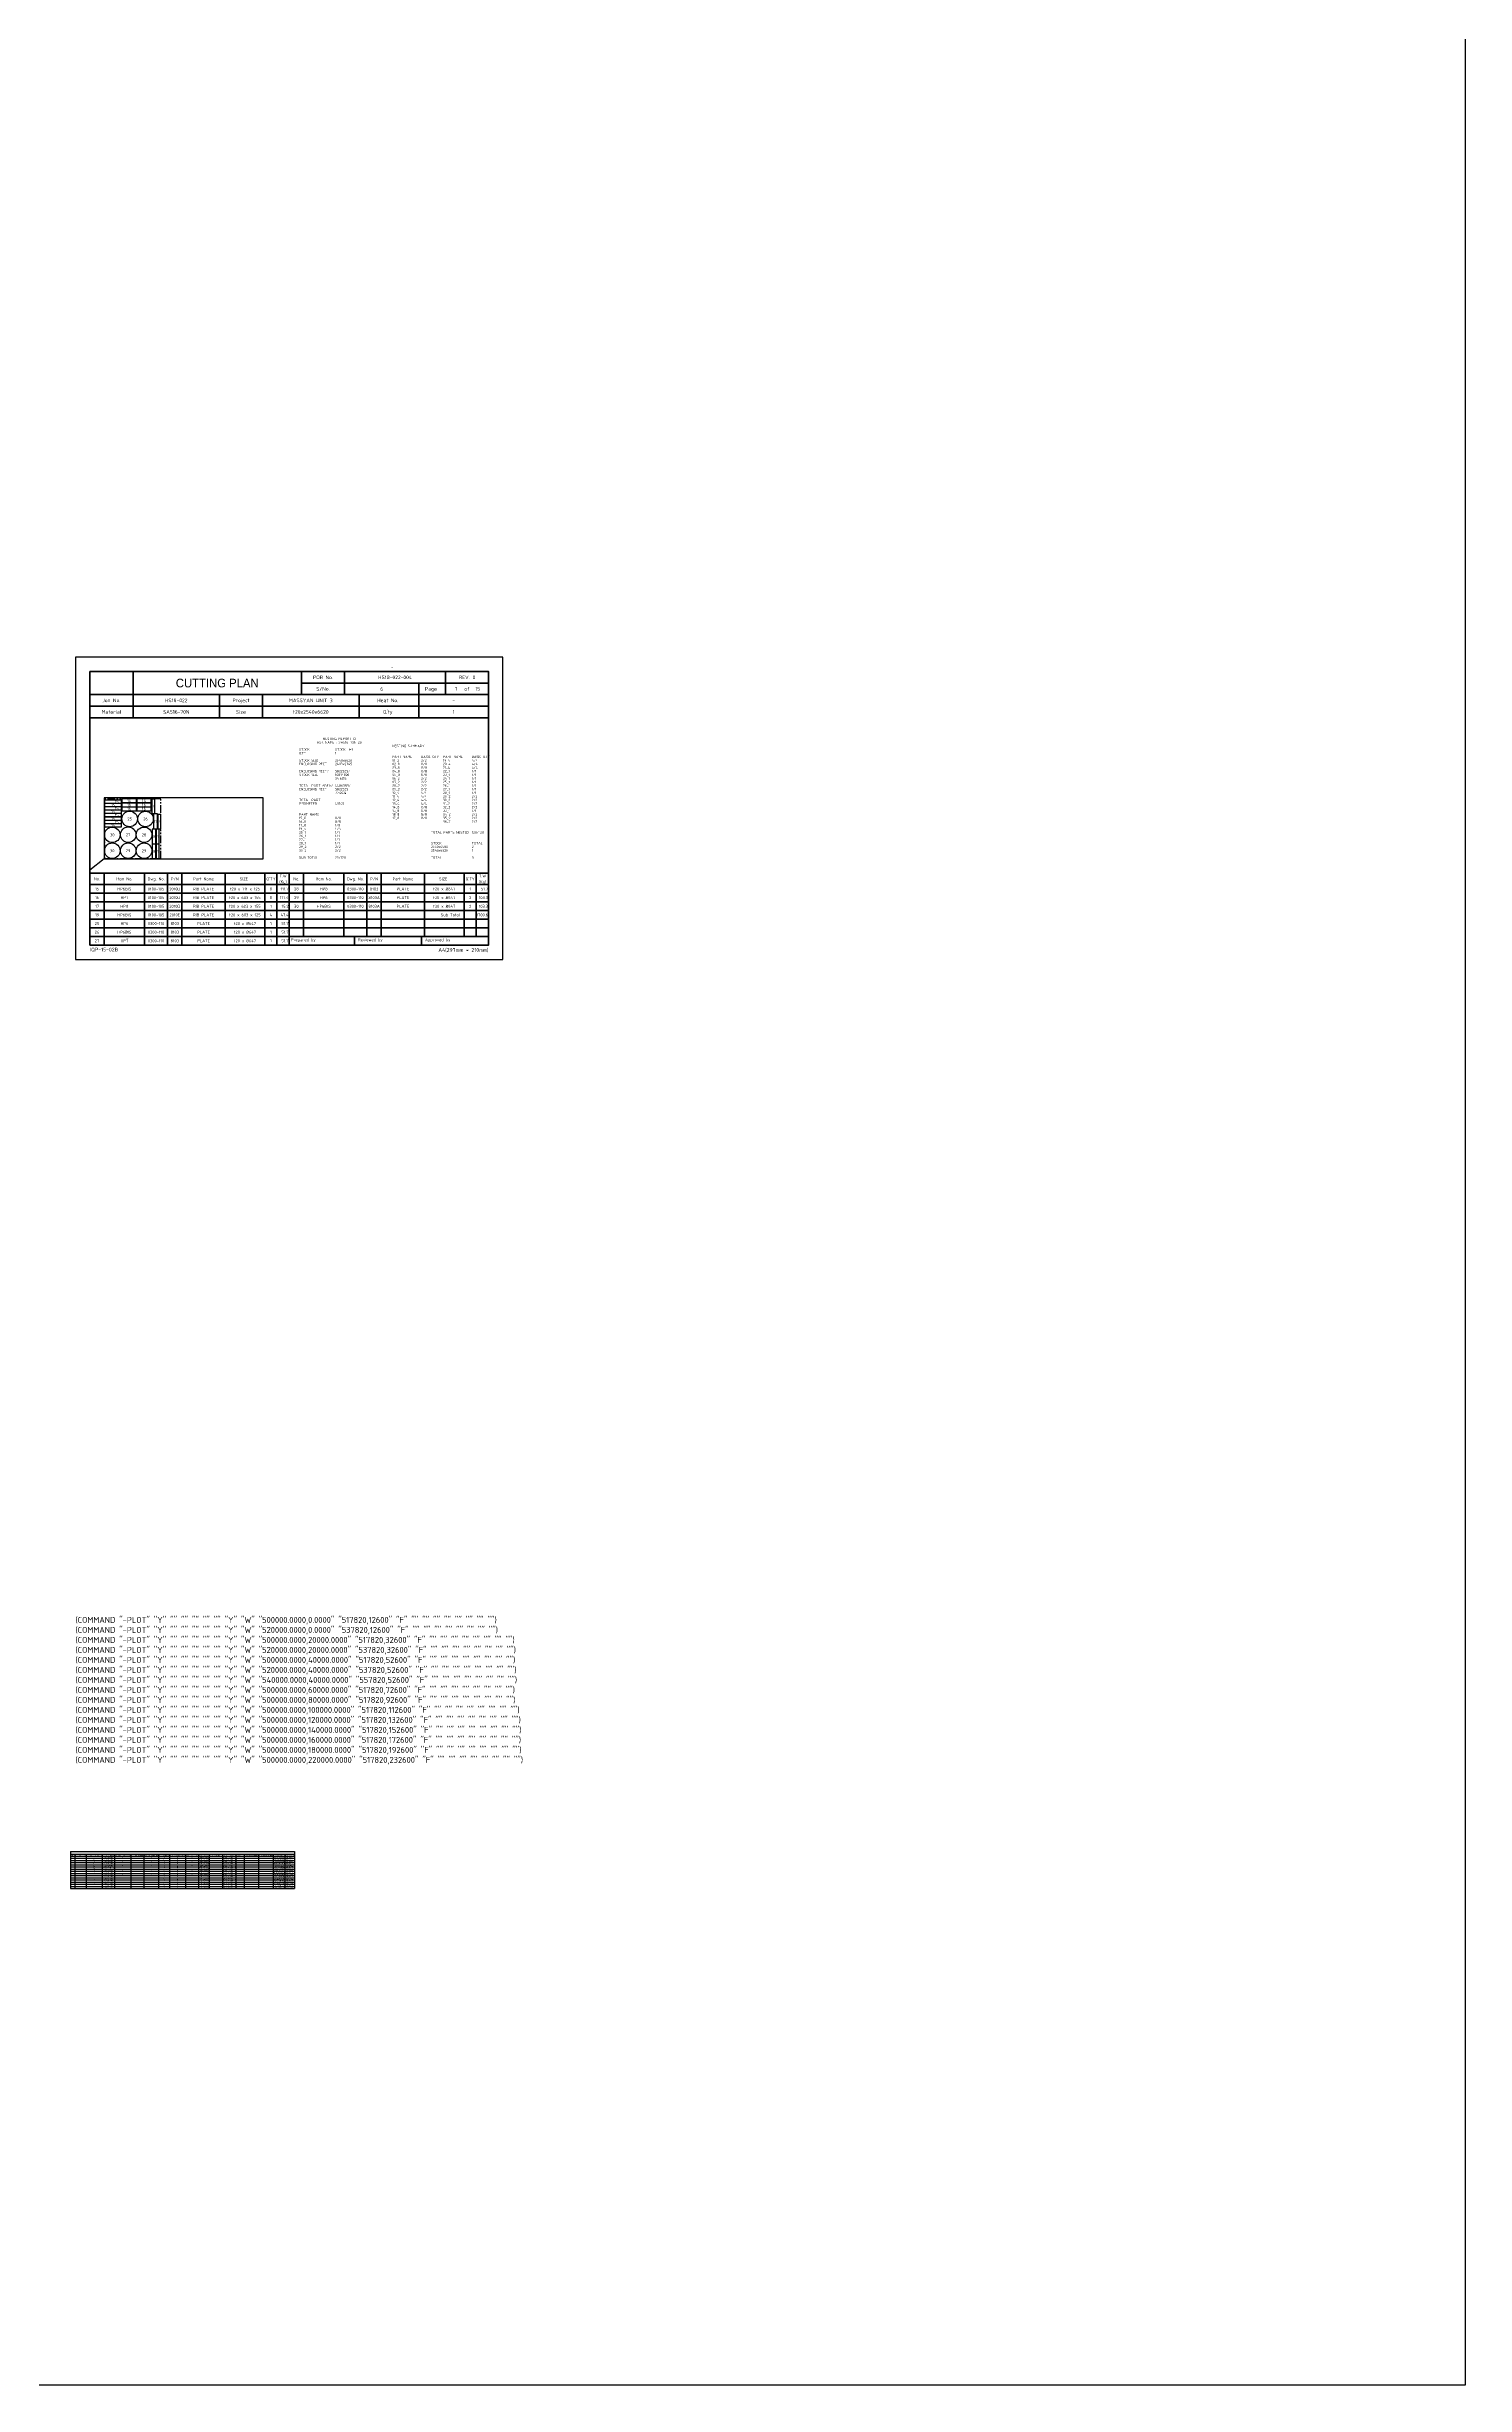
# Model space of a CAD drawing. Header units: millimetres. Extents: x -47360 to 661737, y -45870 to 354580.
# Drawn here: x 538804 to 597934, y -19423 to 78043 of the extents above; entities that cross this region are included whole.
import ezdxf
from ezdxf.enums import TextEntityAlignment as Align

# ---------------------------------------------------------------- set-up
doc = ezdxf.new("R2010")
doc.units = ezdxf.units.MM
doc.header["$LTSCALE"] = 10
doc.linetypes.add('PHANTOM', pattern=[63.5, 31.75, -6.35, 6.35, -6.35, 6.35, -6.35])
for name, color, linetype in [('$ENCL_RECT_RESERVED_LAYER$', 4, 'PHANTOM'), ('15_8  020x711x125', 7, 'Continuous'), ('16_8  020x603x155', 7, 'Continuous'), ('17_8  020x623x155', 7, 'Continuous'), ('19_4  020x603x125', 7, 'Continuous'), ('25_1  020xØ647', 7, 'Continuous'), ('26_1  020xØ647', 7, 'Continuous'), ('27_1  020xØ647', 7, 'Continuous'), ('28_1  020xØ647', 7, 'Continuous'), ('29_2  020xØ647', 7, 'Continuous'), ('30_2  020xØ647', 7, 'Continuous'), ('PART-LABEL', 6, 'Continuous'), ('STOCK', 3, 'Continuous'), ('SUMMARY', 4, 'Continuous'), ('T', 2, 'Continuous')]:
    doc.layers.add(name, color=color, linetype=linetype)
doc.layers.add('PAGE', color=9, linetype='Continuous', plot=False)
doc.layers.add('TITLE', color=15, linetype='Continuous', lineweight=40)
doc.styles.get("Standard").update_dxf_attribs({"font": 'isocp2.shx', "bigfont": 'whgtxt.shx'})

# ---------------------------------------------------------------- blocks, each defined once
blk = doc.blocks.new('CP00')
at = {"layer": 'PAGE'}
blk.add_line((20, 70), (10, 62), dxfattribs=at)
blk.add_lwpolyline([(0, 0), (297, 0), (297, 210), (0, 210)], close=True, dxfattribs=at)
at = {"layer": 'TITLE'}
for p, q in [((40, 184), (40, 200)), ((157, 184), (157, 200)), ((10, 184), (287, 184)), ((10, 168), (287, 168)), ((10, 60), (287, 60)), ((148.5, 16), (287, 16))]:
    blk.add_line(p, q, dxfattribs=at)
at = {"layer": 'TITLE', "color": 8}
for p, q in [((187, 184), (187, 200)), ((40, 168), (40, 184)), ((130, 168), (130, 184)), ((238.5, 168), (238.5, 184)), ((257, 184), (257, 192)), ((10, 176), (287, 176)), ((10, 52), (287, 52)), ((20, 10), (20, 60)), ((48, 10), (48, 60)), ((64, 10), (64, 60)), ((74, 10), (74, 60)), ((104, 10), (104, 60)), ((131.5, 10), (131.5, 60)), ((140, 10), (140, 60)), ((158.5, 16), (158.5, 60)), ((186.5, 16), (186.5, 60)), ((202.5, 16), (202.5, 60)), ((212.5, 16), (212.5, 60)), ((242.5, 16), (242.5, 60)), ((270, 16), (270, 60)), ((278.5, 16), (278.5, 60)), ((10, 46), (287, 46)), ((10, 40), (287, 40)), ((10, 34), (287, 34)), ((10, 28), (287, 28)), ((10, 22), (287, 22)), ((10, 16), (148.5, 16)), ((193.8, 16), (193.8, 10)), ((240.4, 16), (240.4, 10))]:
    blk.add_line(p, q, dxfattribs=at)
at = {"layer": 'TITLE', "color": 9}
for p, q in [((257, 192), (257, 200)), ((100, 168), (100, 184)), ((157, 192), (287, 192)), ((197, 168), (197, 184)), ((238.5, 184), (238.5, 192)), ((148.5, 10), (148.5, 60))]:
    blk.add_line(p, q, dxfattribs=at)
at = {"layer": 'TITLE', "color": 15}
blk.add_lwpolyline([(10, 10), (287, 10), (287, 200), (10, 200)], close=True, dxfattribs=at)
at = {"layer": 'PAGE', "color": 2}
blk.add_attdef('ATT_NESTINGPLANNO', text='', height=2.5, dxfattribs=at).set_placement((220, 203), align=Align.MIDDLE_CENTER)
for tag, p in [('ATT_OWNERITEMNO', (35, 7.1)), ('ATT_PARTNAME', (35, 2.1))]:
    blk.add_attdef(tag, text='', height=2.5, dxfattribs=at).set_placement(p, align=Align.MIDDLE_LEFT)
at = {"layer": 'TITLE', "color": 2}
for s, height, p in [('POR No.', 2.5, (172, 196)), ('Jon No.', 2.5, (25, 180)), ('Project', 2.5, (115, 180)), ('S/No.', 2.5, (172, 188)), ('Heat No.', 2.5, (217, 180)), ('Page', 2.5, (247, 188)), ('-', 2.5, (262.7, 180)), ('of', 2.5, (272, 188)), ('Material', 2.5, (25, 172)), ('Size', 2.5, (115, 172)), ("Q'ty", 2.5, (217, 172)), ('No.', 2, (15, 56)), ('Item No.', 2, (34, 56)), ('Dwg. No.', 2, (56, 56)), ('P/N', 2, (69, 56)), ('Part Name', 2, (89, 56)), ('SIZE', 2, (117, 56)), ("Q'TY", 2, (135.8, 56)), ('(Kg)', 2, (144.2, 54)), ('T.W', 2, (144.2, 58)), ('No.', 2, (153.5, 56)), ('Item No.', 2, (172.5, 56)), ('Dwg. No.', 2, (194.5, 56)), ('P/N', 2, (207.5, 56)), ('Part Name', 2, (227.5, 56)), ('SIZE', 2, (255.5, 56)), ("Q'TY", 2, (274.2, 56)), ('(Kg)', 2, (282.8, 54)), ('T.W', 2, (282.8, 58))]:
    blk.add_text(s, height=height, dxfattribs=at).set_placement(p, align=Align.MIDDLE_CENTER)
blk.add_text('REV.', height=2.5, dxfattribs=at).set_placement((274, 196), align=Align.MIDDLE_RIGHT)
blk.add_text('0', height=2.5, dxfattribs=at).set_placement((276, 196), align=Align.MIDDLE_LEFT)
for s, height, p in [('IQP-15-02B', 2.59, (10, 5.6)), ('Prepared by', 2, (149.7, 12.7)), ('Reviewed by', 2, (196.3, 12.7)), ('Approved by', 2, (242.9, 12.7))]:
    blk.add_text(s, height=height, dxfattribs=at).set_placement(p)
blk.add_text('A4(297mm * 210mm)', height=2.594, dxfattribs=at).set_placement((287, 5.3), align=Align.RIGHT)
at = {"layer": 'TITLE', "color": 3, "insert": (98.5, 192), "char_height": 6, "width": 59.896, "attachment_point": 5}
blk.add_mtext('{\\fHYHeadLine-Medium|b0|i0|c129|p18;CUTTING PLAN}', dxfattribs=at)
at = {"layer": 'TITLE', "color": 2}
for tag, height, p in [('ATT_PORNO', 2.5, (222, 196)), ('ATT_WONO', 2.5, (70, 180)), ('ATT_PROJECT', 2.5, (163.5, 180)), ('ATT_CUTTINGPLANNO', 2.5, (212.7, 188)), ('ATT_PAGENO', 2.5, (264.5, 188)), ('ATT_PAGESUBTOTAL', 2.5, (279.5, 188)), ('ATT_PORWEIGHT', 2, (278.5, 89)), ('ATT_NETWEIGHT', 2, (278.5, 83)), ('ATT_SCRAPWEIGHT', 2, (278.5, 71)), ('ATT_SAVEWEIGHT', 2, (278.5, 77)), ('ATT_CUTTING', 2, (278.5, 65))]:
    blk.add_attdef(tag, text='', height=height, dxfattribs=at).set_placement(p, align=Align.MIDDLE_CENTER)
at = {"layer": 'TITLE', "color": 3}
for tag, p in [('ATT_MATERIAL', (70, 172)), ('ATT_SIZE', (163.5, 172)), ('ATT_QTY', (262.7, 172))]:
    blk.add_attdef(tag, text='', height=2.5, dxfattribs=at).set_placement(p, align=Align.MIDDLE_CENTER)
blk = doc.blocks.new('*T417')
at = {"layer": 'T', "color": 0, "linetype": 'ByBlock', "lineweight": -2, "transparency": 16777216}
for p, q in [((0, 0), (9340.875, 0)), ((0, 0), (0, -1550)), ((9340.875, 0), (9340.875, -1550)), ((0, -110), (9340.875, -110)), ((0, -200), (9340.875, -200)), ((0, -290), (9340.875, -290)), ((0, -380), (9340.875, -380)), ((0, -470), (9340.875, -470)), ((0, -560), (9340.875, -560)), ((0, -650), (9340.875, -650)), ((0, -740), (9340.875, -740)), ((0, -830), (9340.875, -830)), ((0, -920), (9340.875, -920)), ((191.25, -110), (191.25, -1550)), ((653.25, -110), (653.25, -1550)), ((1331.25, -110), (1331.25, -1550)), ((1838.25, -110), (1838.25, -1550)), ((2516.25, -110), (2516.25, -1550)), ((3059.25, -110), (3059.25, -1550)), ((3678.75, -110), (3678.75, -1550)), ((4131.75, -110), (4131.75, -1550)), ((4800.75, -110), (4800.75, -1550)), ((5334.75, -110), (5334.75, -1550)), ((5792.25, -110), (5792.25, -1550)), ((6339.75, -110), (6339.75, -1550)), ((6895.875, -110), (6895.875, -1550)), ((7249.875, -110), (7249.875, -1550)), ((7837.875, -110), (7837.875, -1550)), ((8457.375, -110), (8457.375, -1550)), ((8946.375, -110), (8946.375, -1550)), ((0, -1010), (9340.875, -1010)), ((0, -1100), (9340.875, -1100)), ((0, -1190), (9340.875, -1190)), ((0, -1280), (9340.875, -1280)), ((0, -1370), (9340.875, -1370)), ((0, -1460), (9340.875, -1460)), ((0, -1550), (9340.875, -1550))]:
    blk.add_line(p, q, dxfattribs=at)
at = {"layer": 'T', "color": 0, "transparency": 16777216, "char_height": 45}
for s, insert, width, attachment_point in [('계수', (95.625, -155), 161.25, 5), ('1', (95.625, -215), 161.25, 2), ('1', (95.625, -305), 161.25, 2), ('1', (95.625, -395), 161.25, 2), ('1', (95.625, -485), 161.25, 2), ('1', (95.625, -575), 161.25, 2), ('1', (95.625, -665), 161.25, 2), ('1', (95.625, -755), 161.25, 2), ('1', (95.625, -845), 161.25, 2), ('1', (95.625, -935), 161.25, 2), ('ATT_CUTTING', (422.25, -155), 432, 5), ('ATT_CUTTINGPLANNO', (992.25, -155), 648, 5), ('14', (992.25, -665), 648, 2), ('13', (992.25, -575), 648, 2), ('10', (992.25, -305), 648, 2), ('12', (992.25, -485), 648, 2), ('11', (992.25, -395), 648, 2), ('4', (992.25, -935), 648, 2), ('3', (992.25, -845), 648, 2), ('2', (992.25, -755), 648, 2), ('1', (992.25, -215), 648, 2), ('ATT_MATERIAL', (1584.75, -155), 477, 5), ('SA516-70N (P)', (1584.75, -665), 477, 2), ('SA516-70N', (1584.75, -215), 477, 2), ('SA516-70N', (1584.75, -305), 477, 2), ('SA516-70N', (1584.75, -395), 477, 2), ('SA516-70N', (1584.75, -485), 477, 2), ('SA516-70N', (1584.75, -575), 477, 2), ('SA516-70N', (1584.75, -755), 477, 2), ('SA516-70N', (1584.75, -845), 477, 2), ('SA516-70N', (1584.75, -935), 477, 2), ('ATT_NESTINGPLANNO', (2177.25, -155), 648, 5), ('-', (2177.25, -215), 648, 2), ('-', (2177.25, -305), 648, 2), ('-', (2177.25, -395), 648, 2), ('-', (2177.25, -485), 648, 2), ('-', (2177.25, -575), 648, 2), ('-', (2177.25, -665), 648, 2), ('-', (2177.25, -755), 648, 2), ('-', (2177.25, -845), 648, 2), ('-', (2177.25, -935), 648, 2), ('ATT_NETWEIGHT', (2787.75, -155), 513, 5), ('ATT_OWNERITEMNO', (3369, -155), 589.5, 5), ('-', (3369, -215), 589.5, 2), ('-', (3369, -305), 589.5, 2), ('-', (3369, -395), 589.5, 2), ('-', (3369, -485), 589.5, 2), ('-', (3369, -575), 589.5, 2), ('-', (3369, -665), 589.5, 2), ('-', (3369, -755), 589.5, 2), ('-', (3369, -845), 589.5, 2), ('-', (3369, -935), 589.5, 2), ('ATT_PAGENO', (3905.25, -155), 423, 5), ('14', (3905.25, -575), 423, 2), ('15', (3905.25, -665), 423, 2), ('13', (3905.25, -485), 423, 2), ('12', (3905.25, -395), 423, 2), ('11', (3905.25, -305), 423, 2), ('4', (3905.25, -935), 423, 2), ('3', (3905.25, -845), 423, 2), ('2', (3905.25, -755), 423, 2), ('1', (3905.25, -215), 423, 2), ('ATT_PAGESUBTOTAL', (4466.25, -155), 639, 5), ('15', (4466.25, -215), 639, 2), ('15', (4466.25, -305), 639, 2), ('15', (4466.25, -395), 639, 2), ('15', (4466.25, -485), 639, 2), ('15', (4466.25, -575), 639, 2), ('15', (4466.25, -665), 639, 2), ('15', (4466.25, -755), 639, 2), ('15', (4466.25, -845), 639, 2), ('15', (4466.25, -935), 639, 2), ('ATT_PARTNAME', (5067.75, -155), 504, 5), ('-', (5067.75, -215), 504, 2), ('-', (5067.75, -305), 504, 2), ('-', (5067.75, -395), 504, 2), ('-', (5067.75, -485), 504, 2), ('-', (5067.75, -575), 504, 2), ('-', (5067.75, -665), 504, 2), ('-', (5067.75, -755), 504, 2), ('-', (5067.75, -845), 504, 2), ('-', (5067.75, -935), 504, 2), ('HS18-022-004', (5563.5, -215), 427.5, 2), ('HS18-022-004', (5563.5, -305), 427.5, 2), ('HS18-022-004', (5563.5, -395), 427.5, 2), ('HS18-022-004', (5563.5, -485), 427.5, 2), ('HS18-022-004', (5563.5, -575), 427.5, 2), ('HS18-022-004', (5563.5, -665), 427.5, 2), ('HS18-022-004', (5563.5, -755), 427.5, 2), ('HS18-022-004', (5563.5, -845), 427.5, 2), ('HS18-022-004', (5563.5, -935), 427.5, 2), ('ATT_PORNO', (5563.5, -155), 427.5, 5), ('ATT_PORWEIGHT', (6066, -155), 517.5, 5), ('MASSYAN UNIT 3', (6617.8125, -215), 526.125, 2), ('MASSYAN UNIT 3', (6617.8125, -305), 526.125, 2), ('MASSYAN UNIT 3', (6617.8125, -395), 526.125, 2), ('MASSYAN UNIT 3', (6617.8125, -485), 526.125, 2), ('MASSYAN UNIT 3', (6617.8125, -575), 526.125, 2), ('MASSYAN UNIT 3', (6617.8125, -665), 526.125, 2), ('MASSYAN UNIT 3', (6617.8125, -755), 526.125, 2), ('MASSYAN UNIT 3', (6617.8125, -845), 526.125, 2), ('MASSYAN UNIT 3', (6617.8125, -935), 526.125, 2), ('ATT_PROJECT', (6617.8125, -155), 526.125, 5), ('ATT_QTY', (7072.875, -155), 324, 5), ('1', (7072.875, -215), 324, 2), ('1', (7072.875, -305), 324, 2), ('1', (7072.875, -395), 324, 2), ('1', (7072.875, -485), 324, 2), ('1', (7072.875, -575), 324, 2), ('1', (7072.875, -665), 324, 2), ('1', (7072.875, -755), 324, 2), ('1', (7072.875, -845), 324, 2), ('1', (7072.875, -935), 324, 2), ('ATT_SAVEWEIGHT', (7543.875, -155), 558, 5), ('ATT_SCRAPWEIGHT', (8147.625, -155), 589.5, 5), ('t40x2480x3650', (8701.875, -305), 459, 2), ('t20x2870x6435', (8701.875, -665), 459, 2), ('t45x2370x5300', (8701.875, -395), 459, 2), ('t12x2020x8940', (8701.875, -845), 459, 2), ('t50x1500x3600', (8701.875, -485), 459, 2), ('t12x2050x5200', (8701.875, -935), 459, 2), ('t55x440x2500', (8701.875, -575), 459, 2), ('t6x1940x6700', (8701.875, -215), 459, 2), ('t6x2210x4900', (8701.875, -755), 459, 2), ('ATT_SIZE', (8701.875, -155), 459, 5), ('ATT_WONO', (9143.625, -155), 364.5, 5), ('HS18-022', (9143.625, -215), 364.5, 2), ('HS18-022', (9143.625, -305), 364.5, 2), ('HS18-022', (9143.625, -395), 364.5, 2), ('HS18-022', (9143.625, -485), 364.5, 2), ('HS18-022', (9143.625, -575), 364.5, 2), ('HS18-022', (9143.625, -665), 364.5, 2), ('HS18-022', (9143.625, -755), 364.5, 2), ('HS18-022', (9143.625, -845), 364.5, 2), ('HS18-022', (9143.625, -935), 364.5, 2), ('1', (95.625, -1025), 161.25, 2), ('1', (95.625, -1115), 161.25, 2), ('1', (95.625, -1205), 161.25, 2), ('1', (95.625, -1295), 161.25, 2), ('1', (95.625, -1385), 161.25, 2), ('1', (95.625, -1475), 161.25, 2), ('7', (992.25, -1295), 648, 2), ('9', (992.25, -1475), 648, 2), ('5', (992.25, -1025), 648, 2), ('5', (992.25, -1115), 648, 2), ('8', (992.25, -1385), 648, 2), ('6', (992.25, -1205), 648, 2), ('SA516-70N', (1584.75, -1025), 477, 2), ('SA516-70N', (1584.75, -1115), 477, 2), ('SA516-70N', (1584.75, -1205), 477, 2), ('SA516-70N', (1584.75, -1295), 477, 2), ('SA516-70N', (1584.75, -1385), 477, 2), ('SA516-70N', (1584.75, -1475), 477, 2), ('-', (2177.25, -1025), 648, 2), ('-', (2177.25, -1115), 648, 2), ('-', (2177.25, -1205), 648, 2), ('-', (2177.25, -1295), 648, 2), ('-', (2177.25, -1385), 648, 2), ('-', (2177.25, -1475), 648, 2), ('-', (3369, -1025), 589.5, 2), ('-', (3369, -1115), 589.5, 2), ('-', (3369, -1205), 589.5, 2), ('-', (3369, -1295), 589.5, 2), ('-', (3369, -1385), 589.5, 2), ('-', (3369, -1475), 589.5, 2), ('10', (3905.25, -1475), 423, 2), ('7', (3905.25, -1205), 423, 2), ('9', (3905.25, -1385), 423, 2), ('5', (3905.25, -1025), 423, 2), ('8', (3905.25, -1295), 423, 2), ('6', (3905.25, -1115), 423, 2), ('15', (4466.25, -1025), 639, 2), ('15', (4466.25, -1115), 639, 2), ('15', (4466.25, -1205), 639, 2), ('15', (4466.25, -1295), 639, 2), ('15', (4466.25, -1385), 639, 2), ('15', (4466.25, -1475), 639, 2), ('-', (5067.75, -1025), 504, 2), ('-', (5067.75, -1115), 504, 2), ('-', (5067.75, -1205), 504, 2), ('-', (5067.75, -1295), 504, 2), ('-', (5067.75, -1385), 504, 2), ('-', (5067.75, -1475), 504, 2), ('HS18-022-004', (5563.5, -1025), 427.5, 2), ('HS18-022-004', (5563.5, -1115), 427.5, 2), ('HS18-022-004', (5563.5, -1205), 427.5, 2), ('HS18-022-004', (5563.5, -1295), 427.5, 2), ('HS18-022-004', (5563.5, -1385), 427.5, 2), ('HS18-022-004', (5563.5, -1475), 427.5, 2), ('MASSYAN UNIT 3', (6617.8125, -1025), 526.125, 2), ('MASSYAN UNIT 3', (6617.8125, -1115), 526.125, 2), ('MASSYAN UNIT 3', (6617.8125, -1205), 526.125, 2), ('MASSYAN UNIT 3', (6617.8125, -1295), 526.125, 2), ('MASSYAN UNIT 3', (6617.8125, -1385), 526.125, 2), ('MASSYAN UNIT 3', (6617.8125, -1475), 526.125, 2), ('1', (7072.875, -1025), 324, 2), ('1', (7072.875, -1115), 324, 2), ('1', (7072.875, -1205), 324, 2), ('1', (7072.875, -1295), 324, 2), ('1', (7072.875, -1385), 324, 2), ('1', (7072.875, -1475), 324, 2), ('t20x2550x6580', (8701.875, -1025), 459, 2), ('t20x2550x6580', (8701.875, -1115), 459, 2), ('t20x2540x6620', (8701.875, -1205), 459, 2), ('t25x2200x4360', (8701.875, -1295), 459, 2), ('t30x2790x6720', (8701.875, -1385), 459, 2), ('t35x1990x5800', (8701.875, -1475), 459, 2), ('HS18-022', (9143.625, -1025), 364.5, 2), ('HS18-022', (9143.625, -1115), 364.5, 2), ('HS18-022', (9143.625, -1205), 364.5, 2), ('HS18-022', (9143.625, -1295), 364.5, 2), ('HS18-022', (9143.625, -1385), 364.5, 2), ('HS18-022', (9143.625, -1475), 364.5, 2)]:
    blk.add_mtext(s, dxfattribs=dict(at, insert=insert, width=width, attachment_point=attachment_point))

msp = doc.modelspace()

# ---------------------------------------------------------------- linework, layer by layer
at = {"layer": '$ENCL_RECT_RESERVED_LAYER$'}
msp.add_lwpolyline([(541210, 44210), (543555, 44210), (543555, 46693.25), (541210, 46693.25)], close=True, dxfattribs=at)
at = {"layer": '15_8  020x711x125'}
for p, q in [((541921, 46639), (541210, 46639)), ((541210, 46639), (541210, 46514)), ((541210, 46514), (541921, 46514)), ((541921, 46499), (541210, 46499)), ((541210, 46499), (541210, 46374)), ((541210, 46374), (541921, 46374)), ((541921, 46359), (541210, 46359)), ((541210, 46359), (541210, 46234)), ((541210, 46234), (541921, 46234)), ((541921, 46219), (541210, 46219)), ((541210, 46219), (541210, 46094)), ((541210, 46094), (541921, 46094)), ((541921, 46079), (541210, 46079)), ((541210, 46079), (541210, 45954)), ((541210, 45954), (541921, 45954)), ((541921, 45939), (541210, 45939)), ((541210, 45939), (541210, 45814)), ((541210, 45814), (541921, 45814)), ((541921, 46514), (541921, 46639)), ((541921, 46374), (541921, 46499)), ((541921, 46234), (541921, 46359)), ((541921, 46094), (541921, 46219)), ((541921, 45954), (541921, 46079)), ((541921, 45814), (541921, 45939)), ((541921, 45799), (541210, 45799)), ((541210, 45799), (541210, 45674)), ((541210, 45674), (541921, 45674)), ((541921, 45659), (541210, 45659)), ((541210, 45659), (541210, 45534)), ((541210, 45534), (541921, 45534)), ((541921, 45674), (541921, 45799)), ((541921, 45534), (541921, 45659))]:
    msp.add_line(p, q, dxfattribs=at)
at = {"layer": '16_8  020x603x155'}
for p, q in [((542539, 46693.25), (541936, 46693.25)), ((541936, 46693.25), (541936, 46538.25)), ((541936, 46538.25), (542539, 46538.25)), ((542539, 46523.25), (541936, 46523.25)), ((541936, 46523.25), (541936, 46368.25)), ((541936, 46368.25), (542539, 46368.25)), ((542539, 46353.25), (541936, 46353.25)), ((541936, 46353.25), (541936, 46198.25)), ((541936, 46198.25), (542539, 46198.25)), ((542539, 46538.25), (542539, 46693.25)), ((542539, 46368.25), (542539, 46523.25)), ((542539, 46198.25), (542539, 46353.25)), ((543157, 46693.25), (542554, 46693.25)), ((542554, 46693.25), (542554, 46538.25)), ((542554, 46538.25), (543157, 46538.25)), ((543157, 46523.25), (542554, 46523.25)), ((542554, 46523.25), (542554, 46368.25)), ((542554, 46368.25), (543157, 46368.25)), ((543157, 46353.25), (542554, 46353.25)), ((542554, 46353.25), (542554, 46198.25)), ((542554, 46198.25), (543157, 46198.25)), ((543157, 46538.25), (543157, 46693.25)), ((543157, 46368.25), (543157, 46523.25)), ((543157, 46198.25), (543157, 46353.25)), ((543353.43, 45431), (543198.43, 45431)), ((543198.43, 45431), (543198.43, 44828)), ((543353.43, 44828), (543353.43, 45431)), ((543198.43, 44828), (543353.43, 44828)), ((543353.43, 44813), (543198.43, 44813)), ((543198.43, 44813), (543198.43, 44210)), ((543198.43, 44210), (543353.43, 44210)), ((543353.43, 44210), (543353.43, 44813))]:
    msp.add_line(p, q, dxfattribs=at)
at = {"layer": '17_8  020x623x155'}
for p, q in [((543415, 46069), (543260, 46069)), ((543260, 46069), (543260, 45446)), ((543415, 45446), (543415, 46069)), ((543260, 45446), (543415, 45446))]:
    msp.add_line(p, q, dxfattribs=at)
at = {"layer": '19_4  020x603x125'}
for p, q in [((543302.03, 46687), (543177.03, 46687)), ((543177.03, 46687), (543177.03, 46084)), ((543177.03, 46084), (543302.03, 46084)), ((543302.03, 46084), (543302.03, 46687)), ((543555, 46049), (543430, 46049)), ((543430, 46049), (543430, 45446)), ((543555, 45446), (543555, 46049)), ((543493.43, 45431), (543368.43, 45431)), ((543368.43, 45431), (543368.43, 44828)), ((543430, 45446), (543555, 45446)), ((543493.43, 44828), (543493.43, 45431)), ((543368.43, 44828), (543493.43, 44828)), ((543493.43, 44813), (543368.43, 44813)), ((543368.43, 44813), (543368.43, 44210)), ((543368.43, 44210), (543493.43, 44210)), ((543493.43, 44210), (543493.43, 44813))]:
    msp.add_line(p, q, dxfattribs=at)
at = {"layer": '25_1  020xØ647'}
msp.add_circle((542259.5, 45859.75), 323.5, dxfattribs=at)
at = {"layer": '26_1  020xØ647'}
msp.add_circle((542921.5, 45857.32), 323.5, dxfattribs=at)
at = {"layer": '27_1  020xØ647'}
msp.add_circle((542197.93, 45200.36), 323.5, dxfattribs=at)
at = {"layer": '28_1  020xØ647'}
msp.add_circle((542859.93, 45197.93), 323.5, dxfattribs=at)
at = {"layer": '29_2  020xØ647'}
for centre in [(542197.93, 44535.93), (542859.93, 44533.5)]:
    msp.add_circle(centre, 323.5, dxfattribs=at)
at = {"layer": '30_2  020xØ647'}
for centre in [(541533.5, 44533.5), (541535.93, 45195.5)]:
    msp.add_circle(centre, 323.5, dxfattribs=at)
at = {"layer": 'STOCK'}
msp.add_lwpolyline([(541200, 44200), (547820, 44200), (547820, 46740), (541200, 46740)], close=True, dxfattribs=at)
at = {"layer": 'T'}
msp.add_lwpolyline([(475137.49, 263947.79), (597933.7, 263947.79), (597933.7, -19423.43), (475137.49, -19423.43)], close=True, dxfattribs=at)

# ---------------------------------------------------------------- block references
ref = msp.add_blockref('CP00', (540000, 40000), dxfattribs=dict(xscale=60, yscale=60, zscale=60))
ref.add_attrib('ATT_WONO', 'HS18-022', dxfattribs={"layer": 'TITLE', "color": 2, "height": 150}).set_placement((544200, 50800), align=Align.MIDDLE_CENTER)
ref.add_attrib('ATT_PROJECT', 'MASSYAN UNIT 3', dxfattribs={"layer": 'TITLE', "color": 2, "height": 150}).set_placement((549810, 50800), align=Align.MIDDLE_CENTER)
ref.add_attrib('ATT_PORNO', 'HS18-022-004', dxfattribs={"layer": 'TITLE', "color": 2, "height": 150}).set_placement((553320, 51760), align=Align.MIDDLE_CENTER)
ref.add_attrib('ATT_OWNERITEMNO', '-', dxfattribs={"layer": 'PAGE', "color": 2, "height": 150}).set_placement((542100, 41200), align=Align.MIDDLE_LEFT)
ref.add_attrib('ATT_PARTNAME', '-', dxfattribs={"layer": 'PAGE', "color": 2, "height": 150}).set_placement((542100, 40900), align=Align.MIDDLE_LEFT)
ref.add_attrib('ATT_MATERIAL', 'SA516-70N', dxfattribs={"layer": 'TITLE', "color": 3, "height": 150}).set_placement((544200, 50320), align=Align.MIDDLE_CENTER)
ref.add_attrib('ATT_SIZE', 't20x2540x6620', dxfattribs={"layer": 'TITLE', "color": 3, "height": 150}).set_placement((549810, 50320), align=Align.MIDDLE_CENTER)
ref.add_attrib('ATT_QTY', '1', dxfattribs={"layer": 'TITLE', "color": 3, "height": 150}).set_placement((555765, 50320), align=Align.MIDDLE_CENTER)
ref.add_attrib('ATT_NESTINGPLANNO', '-', dxfattribs={"layer": 'PAGE', "color": 2, "height": 150}).set_placement((553200, 52180), align=Align.MIDDLE_CENTER)
ref.add_attrib('ATT_CUTTINGPLANNO', '6', dxfattribs={"layer": 'TITLE', "color": 2, "height": 150}).set_placement((552765, 51280), align=Align.MIDDLE_CENTER)
ref.add_attrib('ATT_PAGENO', '7', dxfattribs={"layer": 'TITLE', "color": 2, "height": 150}).set_placement((555870, 51280), align=Align.MIDDLE_CENTER)
ref.add_attrib('ATT_PAGESUBTOTAL', '15', dxfattribs={"layer": 'TITLE', "color": 2, "height": 150}).set_placement((556770, 51280), align=Align.MIDDLE_CENTER)
msp.add_blockref('*T417', (539787.74, 2827.8))

# ---------------------------------------------------------------- texts
at = {"insert": (540000, 12600), "char_height": 250, "attachment_point": 1}
msp.add_mtext_dynamic_manual_height_columns('(COMMAND "-PLOT" "Y" "" "" "" "" "" "Y" "W" "500000.0000,0.0000" "517820,12600" "F" "" "" "" "" "" "" "" "")\\P(COMMAND "-PLOT" "Y" "" "" "" "" "" "Y" "W" "520000.0000,0.0000" "537820,12600" "F" "" "" "" "" "" "" "" "")\\P(COMMAND "-PLOT" "Y" "" "" "" "" "" "Y" "W" "500000.0000,20000.0000" "517820,32600" "F" "" "" "" "" "" "" "" "")\\P(COMMAND "-PLOT" "Y" "" "" "" "" "" "Y" "W" "520000.0000,20000.0000" "537820,32600" "F" "" "" "" "" "" "" "" "")\\P(COMMAND "-PLOT" "Y" "" "" "" "" "" "Y" "W" "500000.0000,40000.0000" "517820,52600" "F" "" "" "" "" "" "" "" "")\\P(COMMAND "-PLOT" "Y" "" "" "" "" "" "Y" "W" "520000.0000,40000.0000" "537820,52600" "F" "" "" "" "" "" "" "" "")\\P(COMMAND "-PLOT" "Y" "" "" "" "" "" "Y" "W" "540000.0000,40000.0000" "557820,52600" "F" "" "" "" "" "" "" "" "")\\P(COMMAND "-PLOT" "Y" "" "" "" "" "" "Y" "W" "500000.0000,60000.0000" "517820,72600" "F" "" "" "" "" "" "" "" "")\\P(COMMAND "-PLOT" "Y" "" "" "" "" "" "Y" "W" "500000.0000,80000.0000" "517820,92600" "F" "" "" "" "" "" "" "" "")\\P(COMMAND "-PLOT" "Y" "" "" "" "" "" "Y" "W" "500000.0000,100000.0000" "517820,112600" "F" "" "" "" "" "" "" "" "")\\P(COMMAND "-PLOT" "Y" "" "" "" "" "" "Y" "W" "500000.0000,120000.0000" "517820,132600" "F" "" "" "" "" "" "" "" "")\\P(COMMAND "-PLOT" "Y" "" "" "" "" "" "Y" "W" "500000.0000,140000.0000" "517820,152600" "F" "" "" "" "" "" "" "" "")\\P(COMMAND "-PLOT" "Y" "" "" "" "" "" "Y" "W" "500000.0000,160000.0000" "517820,172600" "F" "" "" "" "" "" "" "" "")\\P(COMMAND "-PLOT" "Y" "" "" "" "" "" "Y" "W" "500000.0000,180000.0000" "517820,192600" "F" "" "" "" "" "" "" "" "")\\P(COMMAND "-PLOT" "Y" "" "" "" "" "" "Y" "W" "500000.0000,220000.0000" "517820,232600" "F" "" "" "" "" "" "" "" "")', width=20919.389, gutter_width=12.5, heights=[0], dxfattribs=at)
at = {"layer": 'PART-LABEL'}
for s, p in [('15', (541565.5, 46436.5)), ('15', (541565.5, 46156.5)), ('15', (541565.5, 45876.5)), ('15', (541720.51, 46576.5)), ('15', (541720.51, 46296.5)), ('15', (541720.51, 46016.5)), ('16', (542237.5, 46615.75)), ('16', (542237.5, 46445.75)), ('16', (542237.5, 46275.75)), ('25', (542259.5, 45859.75)), ('16', (542855.5, 46615.75)), ('16', (542855.5, 46445.75)), ('16', (542855.5, 46275.75)), ('26', (542921.5, 45857.32)), ('19', (543239.53, 46385.5)), ('17', (543337.5, 45757.5)), ('30', (541535.93, 45195.5)), ('15', (541565.5, 45596.5)), ('15', (541720.51, 45736.5)), ('27', (542197.93, 45200.36)), ('28', (542859.93, 45197.93)), ('16', (543275.93, 45129.5)), ('19', (543430.93, 45129.5)), ('19', (543492.5, 45747.5)), ('30', (541533.5, 44533.5)), ('29', (542197.93, 44535.93)), ('29', (542859.93, 44533.5)), ('16', (543275.93, 44511.5)), ('19', (543430.93, 44511.5))]:
    msp.add_text(s, height=120, dxfattribs=at).set_placement(p, align=Align.MIDDLE_CENTER)
at = {"layer": 'SUMMARY'}
for s, p in [('STOCK ', (549320, 48700)), ('TASK NAME : SA516-70N_20', (549970, 49000)), ('NESTING REPORT OF', (550320, 49150)), ('STOCK  #3', (550820, 48700)), ('NESTING SUMMARY', (553207.56, 48850)), ('STOCK SIZE', (549320, 48250)), ('QTY', (549320, 48550)), ('ENCLOSING RECT', (549320, 48100)), ('ENCLOSING RECT/', (549320, 47800)), ('1', (550820, 48550)), ('2540x6620', (550820, 48250)), ('2483x2345', (550820, 48100)), ('5822635/', (550820, 47800)), ('01_2', (553207.56, 48250)), ('02_8', (553207.56, 48100)), ('03_8', (553207.56, 47950)), ('04_8', (553207.56, 47800)), ('PART NAME', (553207.56, 48400)), ('2/2', (554407.56, 48250)), ('BASIC QTY', (554407.56, 48400)), ('8/8', (554407.56, 48100)), ('8/8', (554407.56, 47950)), ('8/8', (554407.56, 47800)), ('19_4', (555320, 48250)), ('20_4', (555320, 48100)), ('21_4', (555320, 47950)), ('22_1', (555320, 47800)), ('PART NAME', (555320, 48400)), ('1/1', (556520, 47800)), ('4/4', (556520, 48250)), ('4/4', (556520, 48100)), ('4/4', (556520, 47950)), ('BASIC QTY', (556520, 48400)), ('STOCK SIZE', (549320, 47650)), ('TOTAL PART AREA/', (549320, 47200)), ('ENCLOSING RECT', (549320, 47050)), ('16814800', (550820, 47650)), ('34.63%', (550820, 47500)), ('4486983/', (550820, 47200)), ('77.06%', (550820, 46900)), ('5822635', (550820, 47050)), ('10_4', (553207.56, 46900)), ('11_4', (553207.56, 46750)), ('05_8', (553207.56, 47650)), ('06_2', (553207.56, 47500)), ('07_2', (553207.56, 47350)), ('08_2', (553207.56, 47200)), ('09_2', (553207.56, 47050)), ('2/2', (554407.56, 47500)), ('2/2', (554407.56, 47350)), ('2/2', (554407.56, 47200)), ('2/2', (554407.56, 47050)), ('4/4', (554407.56, 46900)), ('4/4', (554407.56, 46750)), ('8/8', (554407.56, 47650)), ('23_1', (555320, 47650)), ('24_1', (555320, 47500)), ('25_1', (555320, 47350)), ('26_1', (555320, 47200)), ('27_1', (555320, 47050)), ('28_1', (555320, 46900)), ('29_2', (555320, 46750)), ('1/1', (556520, 47650)), ('1/1', (556520, 47500)), ('1/1', (556520, 47350)), ('1/1', (556520, 47200)), ('1/1', (556520, 47050)), ('1/1', (556520, 46900)), ('2/2', (556520, 46750)), ('15_8', (549320, 45850)), ('TOTAL PART', (549320, 46600)), ('PERIMETER', (549320, 46450)), ('PART NAME', (549320, 46000)), ('49145', (550820, 46450)), ('8/8', (550820, 45850)), ('12_4', (553207.56, 46600)), ('13_4', (553207.56, 46450)), ('14_8', (553207.56, 46300)), ('15_8', (553207.56, 46150)), ('18_4', (553207.56, 46000)), ('16_8', (553207.56, 46000)), ('17_8', (553207.56, 45850)), ('4/4', (554407.56, 46600)), ('4/4', (554407.56, 46450)), ('4/4', (554407.56, 46000)), ('8/8', (554407.56, 46300)), ('8/8', (554407.56, 46150)), ('8/8', (554407.56, 46000)), ('8/8', (554407.56, 45850)), ('30_2', (555320, 46600)), ('31_2', (555320, 46450)), ('32_2', (555320, 46300)), ('33_1', (555320, 46150)), ('34_2', (555320, 46000)), ('35_2', (555320, 45850)), ('1/1', (556520, 46150)), ('2/2', (556520, 46600)), ('2/2', (556520, 46450)), ('2/2', (556520, 46300)), ('2/2', (556520, 46000)), ('2/2', (556520, 45850)), ('16_8', (549320, 45700)), ('17_8', (549320, 45550)), ('19_4', (549320, 45400)), ('25_1', (549320, 45250)), ('26_1', (549320, 45100)), ('27_1', (549320, 44950)), ('28_1', (549320, 44800)), ('1/8', (550820, 45550)), ('1/1', (550820, 45250)), ('1/1', (550820, 45100)), ('1/1', (550820, 44950)), ('1/1', (550820, 44800)), ('4/4', (550820, 45400)), ('8/8', (550820, 45700)), ('TOTAL PARTS NESTED', (554820, 45250)), ('STOCK', (554820, 44800)), ('36_2', (555320, 45700)), ('128/128', (556520, 45250)), ('2/2', (556520, 45700)), ('TOTAL', (556520, 44800)), ('29_2', (549320, 44650)), ('30_2', (549320, 44500)), ('SUB TOTAL', (549320, 44200)), ('2/2', (550820, 44650)), ('2/2', (550820, 44500)), ('29/128', (550820, 44200)), ('2550x6580', (554820, 44650)), ('2540x6620', (554820, 44500)), ('TOTAL', (554820, 44200)), ('1', (556520, 44500)), ('2', (556520, 44650)), ('3', (556520, 44200))]:
    msp.add_text(s, height=100, dxfattribs=at).set_placement(p)
at = {"layer": 'T'}
for s, p in [('15', (540900, 42880)), ('HP6BIS', (542040, 42880)), ('0100-105', (543360, 42880)), ('2010D', (544140, 42880)), ('RIB PLATE', (545340, 42880)), ('t20 x 711 x 125', (547065, 42880)), ('8', (548145, 42880)), ('28', (549210, 42880)), ('HP8', (550350, 42880)), ('0300-110', (551670, 42880)), ('8103', (552450, 42880)), ('PLATE', (553650, 42880)), ('t20 x Ø647', (555375, 42880)), ('1', (556455, 42880)), ('19', (540900, 41800)), ('16', (540900, 42520)), ('17', (540900, 42160)), ('HP6BIS', (542040, 41800)), ('HP8', (542040, 42160)), ('HP7', (542040, 42520)), ('0100-105', (543360, 42520)), ('0100-105', (543360, 42160)), ('0100-105', (543360, 41800)), ('2010D', (544140, 42520)), ('2010D', (544140, 42160)), ('2010E', (544140, 41800)), ('RIB PLATE', (545340, 42520)), ('RIB PLATE', (545340, 42160)), ('RIB PLATE', (545340, 41800)), ('t20 x 603 x 155', (547065, 42520)), ('t20 x 623 x 155', (547065, 42160)), ('t20 x 603 x 125', (547065, 41800)), ('4', (548145, 41800)), ('8', (548145, 42520)), ('1', (548145, 42160)), ('29', (549210, 42520)), ('30', (549210, 42160)), ('HP6BIS', (550350, 42160)), ('HP6', (550350, 42520)), ('0300-110', (551670, 42520)), ('0300-110', (551670, 42160)), ('8103A', (552450, 42520)), ('8103A', (552450, 42160)), ('PLATE', (553650, 42520)), ('PLATE', (553650, 42160)), ('t20 x Ø647', (555375, 42520)), ('t20 x Ø647', (555375, 42160)), ('Sub Total', (555630, 41800)), ('2', (556455, 42520)), ('2', (556455, 42160)), ('25', (540900, 41440)), ('26', (540900, 41080)), ('HP6BIS', (542040, 41080)), ('HP6', (542040, 41440)), ('0300-110', (543360, 41440)), ('0300-110', (543360, 41080)), ('8103', (544140, 41440)), ('8103', (544140, 41080)), ('PLATE', (545340, 41440)), ('PLATE', (545340, 41080)), ('t20 x Ø647', (547065, 41440)), ('t20 x Ø647', (547065, 41080)), ('1', (548145, 41440)), ('1', (548145, 41080)), ('27', (540900, 40720)), ('HP7', (542040, 40720)), ('0300-110', (543360, 40720)), ('8103', (544140, 40720)), ('PLATE', (545340, 40720)), ('t20 x Ø647', (547065, 40720)), ('1', (548145, 40720))]:
    msp.add_text(s, height=120, dxfattribs=at).set_placement(p, align=Align.CENTER)
for s, p in [('111.7', (548885.95, 42880)), ('51.7', (557195.95, 42880)), ('117.4', (548885.95, 42520)), ('47.4', (548885.95, 41800)), ('15.2', (548885.95, 42160)), ('3700.6', (557195.95, 41800)), ('103.3', (557195.95, 42520)), ('103.3', (557195.95, 42160)), ('51.7', (548885.95, 41440)), ('51.7', (548885.95, 41080)), ('51.7', (548885.95, 40720))]:
    msp.add_text(s, height=120, dxfattribs=at).set_placement(p, align=Align.RIGHT)

doc.saveas('drawing.dxf')
